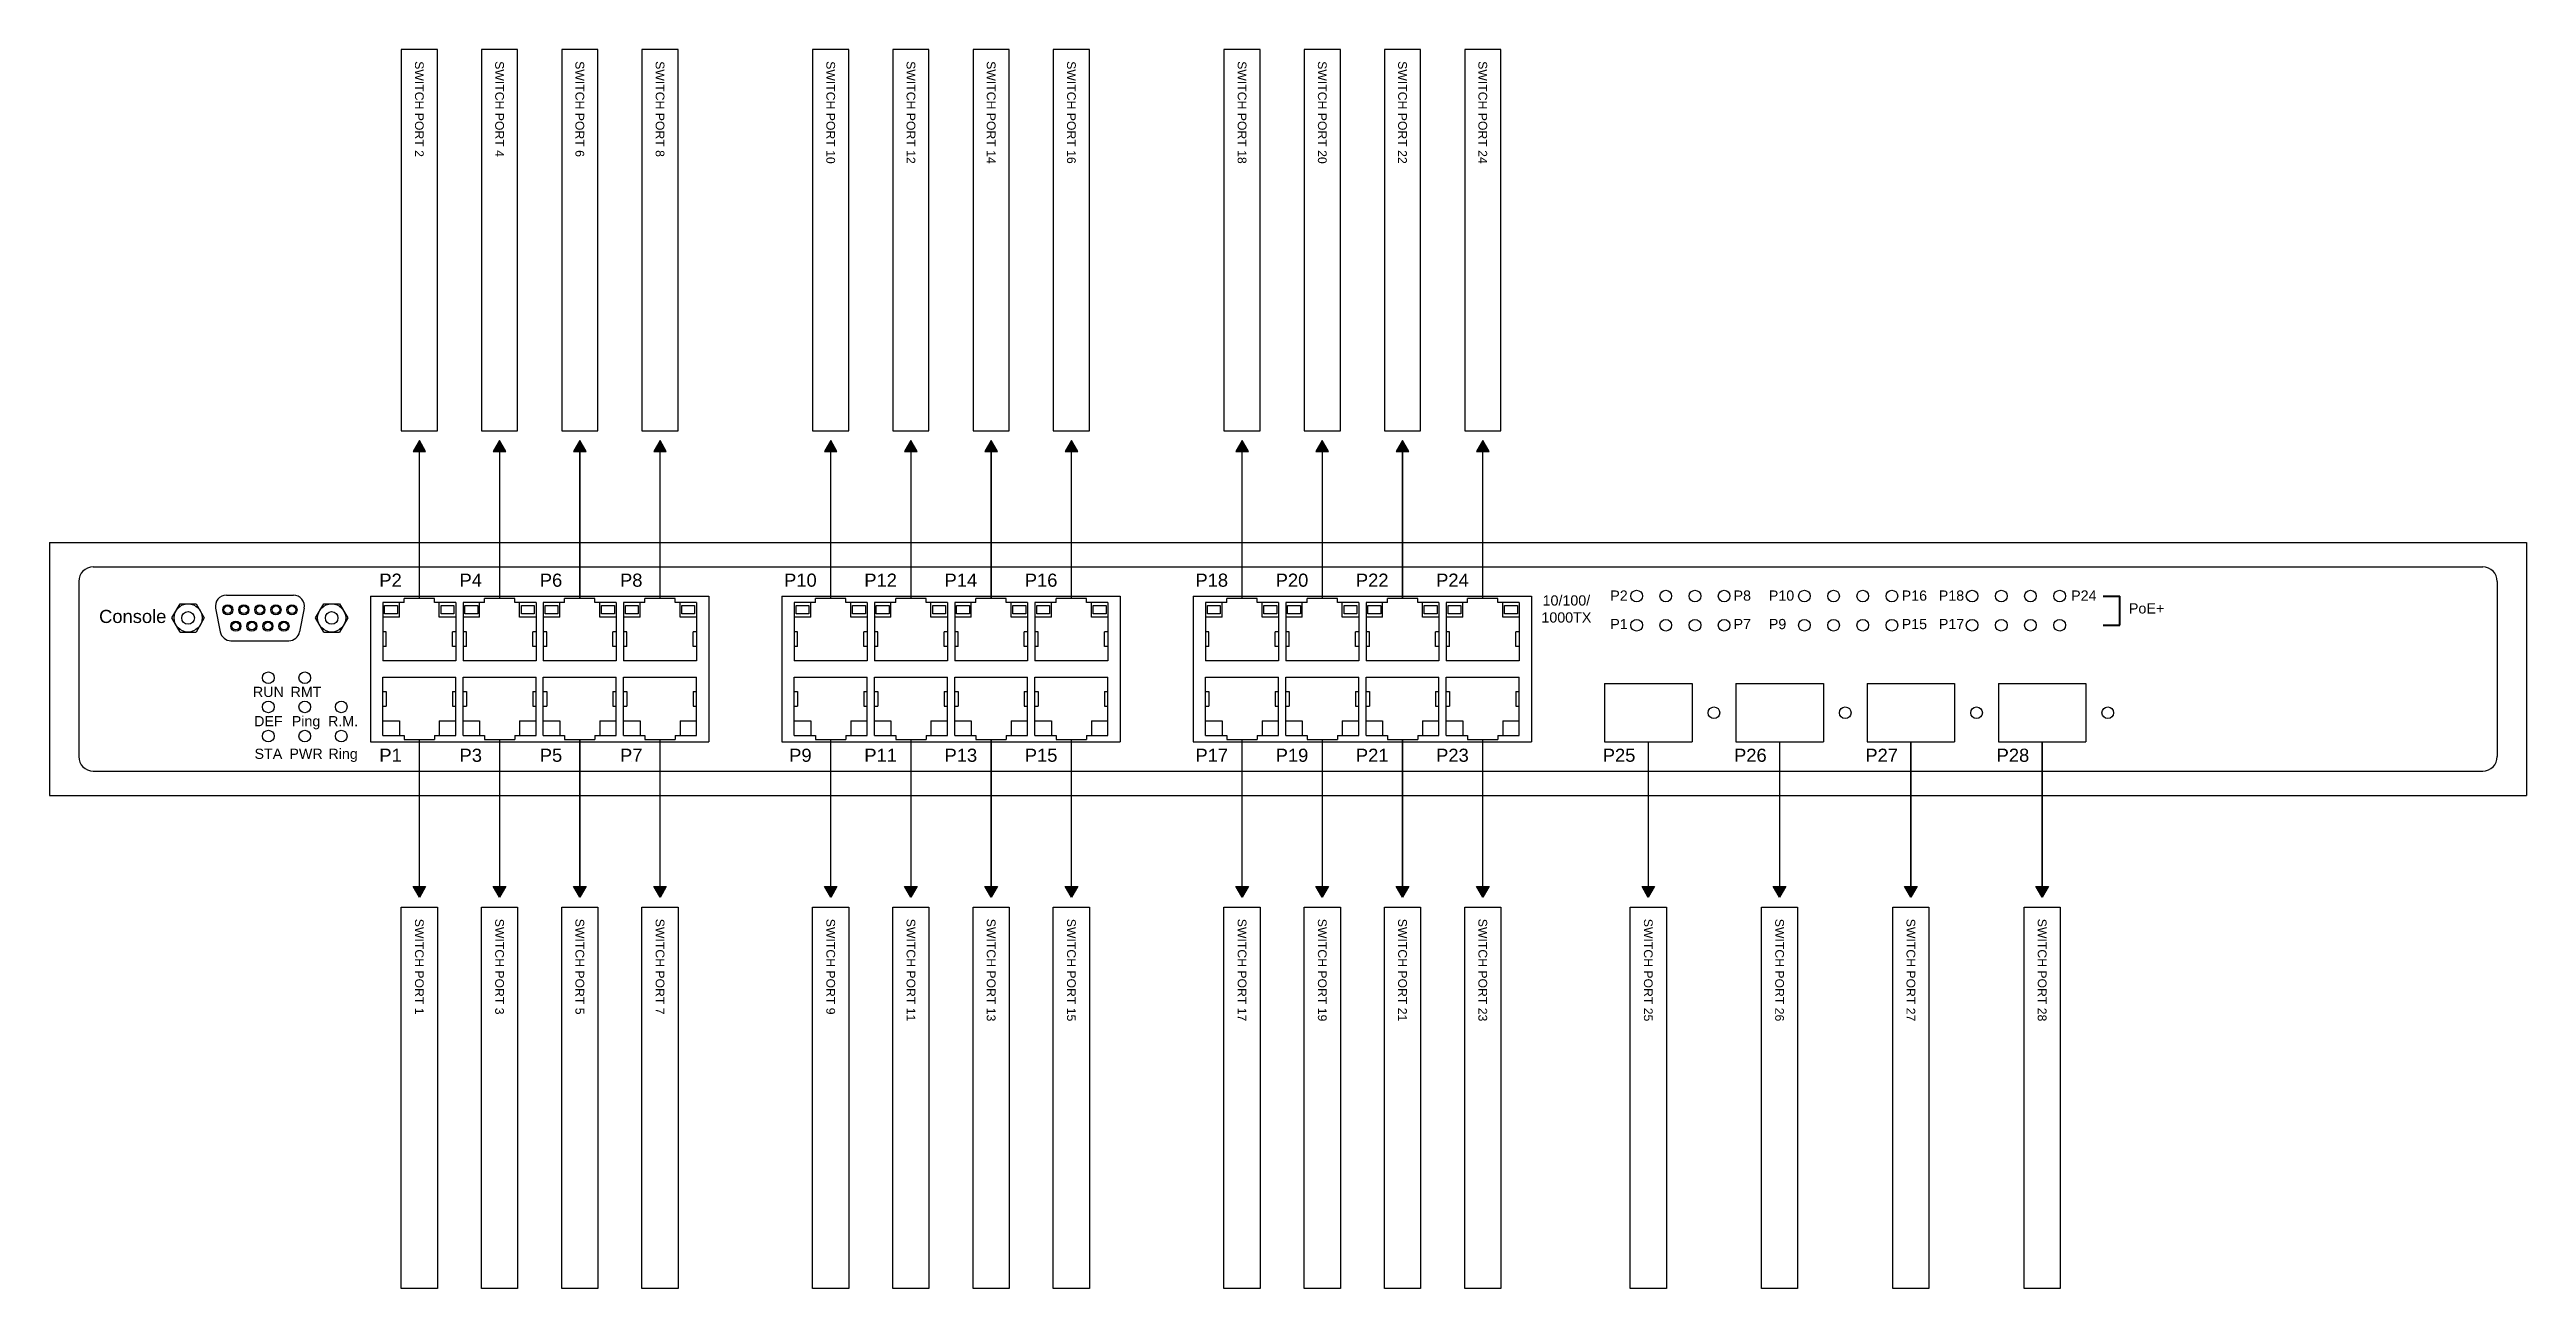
# Model space of a CAD drawing. Header units: millimetres. Extents: x 286127 to 413477, y -301140 to -237452.
import ezdxf
from ezdxf.enums import TextEntityAlignment as Align

# ---------------------------------------------------------------- set-up
doc = ezdxf.new("R2010")
doc.units = ezdxf.units.MM
doc.header["$LTSCALE"] = 12.5
doc.header["$MEASUREMENT"] = 0
doc.linetypes.add('HIDDEN', pattern=[0.375, 0.25, -0.125])
doc.layers.add('SILKSCREEN', color=7, linetype='Continuous')
doc.styles.add('SILKSCREEN', font='arial.ttf', dxfattribs={"height": 0.09})
doc.styles.get("Standard").update_dxf_attribs({"font": 'arial.ttf'})

# ---------------------------------------------------------------- blocks, each defined once
blk = doc.blocks.new('24-Port Switch')
h = blk.add_hatch(color=256)
h.dxf.hatch_style = 1
h.paths.add_polyline_path([(305140, -257553), (304816, -258114), (305463, -258114)])
h = blk.add_hatch(color=256)
h.dxf.hatch_style = 1
h.paths.add_polyline_path([(309265, -257553), (308941, -258114), (309588, -258114)])
h = blk.add_hatch(color=256)
h.dxf.hatch_style = 1
h.paths.add_polyline_path([(313390, -257553), (313066, -258114), (313713, -258114)])
h = blk.add_hatch(color=256)
h.dxf.hatch_style = 1
h.paths.add_polyline_path([(317515, -257553), (317191, -258114), (317838, -258114)])
h = blk.add_hatch(color=256)
h.dxf.hatch_style = 1
h.paths.add_polyline_path([(326290, -257553), (325966, -258114), (326613, -258114)])
h = blk.add_hatch(color=256)
h.dxf.hatch_style = 1
h.paths.add_polyline_path([(330415, -257553), (330091, -258114), (330738, -258114)])
h = blk.add_hatch(color=256)
h.dxf.hatch_style = 1
h.paths.add_polyline_path([(334540, -257553), (334216, -258114), (334863, -258114)])
h = blk.add_hatch(color=256)
h.dxf.hatch_style = 1
h.paths.add_polyline_path([(338665, -257553), (338341, -258114), (338988, -258114)])
h = blk.add_hatch(color=256)
h.dxf.hatch_style = 1
h.paths.add_polyline_path([(347440, -257553), (347116, -258114), (347763, -258114)])
h = blk.add_hatch(color=256)
h.dxf.hatch_style = 1
h.paths.add_polyline_path([(351565, -257553), (351241, -258114), (351888, -258114)])
h = blk.add_hatch(color=256)
h.dxf.hatch_style = 1
h.paths.add_polyline_path([(355690, -257553), (355366, -258114), (356013, -258114)])
h = blk.add_hatch(color=256)
h.dxf.hatch_style = 1
h.paths.add_polyline_path([(359815, -257553), (359491, -258114), (360138, -258114)])
h = blk.add_hatch(color=256)
h.dxf.hatch_style = 1
h.paths.add_polyline_path([(305140, -281039), (304816, -280478), (305463, -280478)])
h = blk.add_hatch(color=256)
h.dxf.hatch_style = 1
h.paths.add_polyline_path([(309265, -281039), (308941, -280478), (309588, -280478)])
h = blk.add_hatch(color=256)
h.dxf.hatch_style = 1
h.paths.add_polyline_path([(313390, -281039), (313066, -280478), (313713, -280478)])
h = blk.add_hatch(color=256)
h.dxf.hatch_style = 1
h.paths.add_polyline_path([(317515, -281039), (317191, -280478), (317838, -280478)])
h = blk.add_hatch(color=256)
h.dxf.hatch_style = 1
h.paths.add_polyline_path([(326290, -281039), (325966, -280478), (326613, -280478)])
h = blk.add_hatch(color=256)
h.dxf.hatch_style = 1
h.paths.add_polyline_path([(330415, -281039), (330091, -280478), (330738, -280478)])
h = blk.add_hatch(color=256)
h.dxf.hatch_style = 1
h.paths.add_polyline_path([(334540, -281039), (334216, -280478), (334863, -280478)])
h = blk.add_hatch(color=256)
h.dxf.hatch_style = 1
h.paths.add_polyline_path([(338665, -281039), (338341, -280478), (338988, -280478)])
h = blk.add_hatch(color=256)
h.dxf.hatch_style = 1
h.paths.add_polyline_path([(347440, -281039), (347116, -280478), (347763, -280478)])
h = blk.add_hatch(color=256)
h.dxf.hatch_style = 1
h.paths.add_polyline_path([(351565, -281039), (351241, -280478), (351888, -280478)])
h = blk.add_hatch(color=256)
h.dxf.hatch_style = 1
h.paths.add_polyline_path([(355690, -281039), (355366, -280478), (356013, -280478)])
h = blk.add_hatch(color=256)
h.dxf.hatch_style = 1
h.paths.add_polyline_path([(359815, -281039), (359491, -280478), (360138, -280478)])
h = blk.add_hatch(color=256)
h.dxf.hatch_style = 1
h.paths.add_polyline_path([(368327, -281039), (368003, -280478), (368651, -280478)])
h = blk.add_hatch(color=256)
h.dxf.hatch_style = 1
h.paths.add_polyline_path([(375077, -281039), (374753, -280478), (375401, -280478)])
h = blk.add_hatch(color=256)
h.dxf.hatch_style = 1
h.paths.add_polyline_path([(381827, -281039), (381503, -280478), (382151, -280478)])
h = blk.add_hatch(color=256)
h.dxf.hatch_style = 1
h.paths.add_polyline_path([(388577, -281039), (388253, -280478), (388901, -280478)])
for p, q in [((286127, -262801), (286127, -275791)), ((286127, -262801), (413477, -262801)), ((413477, -262801), (413477, -275791)), ((287627, -264796), (287627, -273796)), ((288377, -264046), (411227, -264046)), ((411977, -264796), (411977, -273796)), ((292419, -266671), (292842, -265948)), ((292842, -265948), (293663, -265948)), ((293663, -265948), (294085, -266671)), ((299799, -266671), (300222, -265948)), ((300222, -265948), (301043, -265948)), ((301043, -265948), (301465, -266671)), ((302627, -265546), (302627, -273046)), ((302627, -265546), (320027, -265546)), ((303265, -265883), (303265, -268883)), ((304360, -265883), (303265, -265883)), ((304112, -266633), (304112, -265883)), ((305920, -265666), (304360, -265666)), ((304360, -265883), (304360, -265666)), ((305920, -265883), (305920, -265666)), ((307015, -265883), (305920, -265883)), ((306167, -266633), (306167, -265883)), ((307015, -265883), (307015, -268883)), ((307390, -265883), (307390, -268883)), ((308485, -265883), (307390, -265883)), ((308237, -266633), (308237, -265883)), ((310045, -265666), (308485, -265666)), ((308485, -265883), (308485, -265666)), ((310045, -265883), (310045, -265666)), ((311140, -265883), (310045, -265883)), ((310292, -266633), (310292, -265883)), ((311140, -265883), (311140, -268883)), ((311515, -265883), (311515, -268883)), ((312610, -265883), (311515, -265883)), ((312362, -266633), (312362, -265883)), ((314170, -265666), (312610, -265666)), ((312610, -265883), (312610, -265666)), ((314170, -265883), (314170, -265666)), ((315265, -265883), (314170, -265883)), ((314417, -266633), (314417, -265883)), ((315265, -265883), (315265, -268883)), ((315640, -265883), (315640, -268883)), ((316735, -265883), (315640, -265883)), ((316487, -266633), (316487, -265883)), ((318295, -265666), (316735, -265666)), ((316735, -265883), (316735, -265666)), ((318295, -265883), (318295, -265666)), ((319390, -265883), (318295, -265883)), ((318542, -266633), (318542, -265883)), ((319390, -265883), (319390, -268883)), ((320027, -265546), (320027, -273046)), ((323777, -265546), (323777, -273046)), ((323777, -265546), (341177, -265546)), ((324415, -265883), (324415, -268883)), ((325510, -265883), (324415, -265883)), ((325262, -266633), (325262, -265883)), ((327070, -265666), (325510, -265666)), ((325510, -265883), (325510, -265666)), ((327070, -265883), (327070, -265666)), ((328165, -265883), (327070, -265883)), ((327317, -266633), (327317, -265883)), ((328165, -265883), (328165, -268883)), ((328540, -265883), (328540, -268883)), ((329635, -265883), (328540, -265883)), ((329387, -266633), (329387, -265883)), ((331195, -265666), (329635, -265666)), ((329635, -265883), (329635, -265666)), ((331195, -265883), (331195, -265666)), ((332290, -265883), (331195, -265883)), ((331442, -266633), (331442, -265883)), ((332290, -265883), (332290, -268883)), ((332665, -265883), (332665, -268883)), ((333760, -265883), (332665, -265883)), ((333512, -266633), (333512, -265883)), ((335320, -265666), (333760, -265666)), ((333760, -265883), (333760, -265666)), ((335320, -265883), (335320, -265666)), ((336415, -265883), (335320, -265883)), ((335567, -266633), (335567, -265883)), ((336415, -265883), (336415, -268883)), ((336790, -265883), (336790, -268883)), ((337885, -265883), (336790, -265883)), ((337637, -266633), (337637, -265883)), ((339445, -265666), (337885, -265666)), ((337885, -265883), (337885, -265666)), ((339445, -265883), (339445, -265666)), ((340540, -265883), (339445, -265883)), ((339692, -266633), (339692, -265883)), ((340540, -265883), (340540, -268883)), ((341177, -265546), (341177, -273046)), ((344927, -265546), (344927, -273046)), ((344927, -265546), (362327, -265546)), ((345565, -265883), (345565, -268883)), ((346660, -265883), (345565, -265883)), ((346412, -266633), (346412, -265883)), ((348220, -265666), (346660, -265666)), ((346660, -265883), (346660, -265666)), ((348220, -265883), (348220, -265666)), ((349315, -265883), (348220, -265883)), ((348467, -266633), (348467, -265883)), ((349315, -265883), (349315, -268883)), ((349690, -265883), (349690, -268883)), ((350785, -265883), (349690, -265883)), ((350537, -266633), (350537, -265883)), ((352345, -265666), (350785, -265666)), ((350785, -265883), (350785, -265666)), ((352345, -265883), (352345, -265666)), ((353440, -265883), (352345, -265883)), ((352592, -266633), (352592, -265883)), ((353440, -265883), (353440, -268883)), ((353815, -265883), (353815, -268883)), ((354910, -265883), (353815, -265883)), ((354662, -266633), (354662, -265883)), ((356470, -265666), (354910, -265666)), ((354910, -265883), (354910, -265666)), ((356470, -265883), (356470, -265666)), ((357565, -265883), (356470, -265883)), ((356717, -266633), (356717, -265883)), ((357565, -265883), (357565, -268883)), ((357940, -265883), (357940, -268883)), ((359035, -265883), (357940, -265883)), ((358787, -266633), (358787, -265883)), ((360595, -265666), (359035, -265666)), ((359035, -265883), (359035, -265666)), ((360595, -265883), (360595, -265666)), ((361690, -265883), (360595, -265883)), ((360842, -266633), (360842, -265883)), ((361690, -265883), (361690, -268883)), ((362327, -265546), (362327, -273046)), ((292842, -267394), (292419, -266671)), ((292842, -267394), (293663, -267394)), ((294085, -266671), (293663, -267394)), ((300222, -267394), (299799, -266671)), ((300222, -267394), (301043, -267394)), ((301465, -266671), (301043, -267394)), ((304112, -266633), (303265, -266633)), ((303437, -267383), (303265, -267383)), ((303437, -268133), (303437, -267383)), ((307015, -266633), (306167, -266633)), ((307015, -267383), (306842, -267383)), ((306842, -268133), (306842, -267383)), ((308237, -266633), (307390, -266633)), ((307562, -267383), (307390, -267383)), ((307562, -268133), (307562, -267383)), ((311140, -266633), (310292, -266633)), ((311140, -267383), (310967, -267383)), ((310967, -268133), (310967, -267383)), ((312362, -266633), (311515, -266633)), ((311687, -267383), (311515, -267383)), ((311687, -268133), (311687, -267383)), ((315265, -266633), (314417, -266633)), ((315265, -267383), (315092, -267383)), ((315092, -268133), (315092, -267383)), ((316487, -266633), (315640, -266633)), ((315812, -267383), (315640, -267383)), ((315812, -268133), (315812, -267383)), ((319390, -266633), (318542, -266633)), ((319390, -267383), (319217, -267383)), ((319217, -268133), (319217, -267383)), ((325262, -266633), (324415, -266633)), ((324587, -267383), (324415, -267383)), ((324587, -268133), (324587, -267383)), ((328165, -266633), (327317, -266633)), ((328165, -267383), (327992, -267383)), ((327992, -268133), (327992, -267383)), ((329387, -266633), (328540, -266633)), ((328712, -267383), (328540, -267383)), ((328712, -268133), (328712, -267383)), ((332290, -266633), (331442, -266633)), ((332290, -267383), (332117, -267383)), ((332117, -268133), (332117, -267383)), ((333512, -266633), (332665, -266633)), ((332837, -267383), (332665, -267383)), ((332837, -268133), (332837, -267383)), ((336415, -266633), (335567, -266633)), ((336415, -267383), (336242, -267383)), ((336242, -268133), (336242, -267383)), ((337637, -266633), (336790, -266633)), ((336962, -267383), (336790, -267383)), ((336962, -268133), (336962, -267383)), ((340540, -266633), (339692, -266633)), ((340540, -267383), (340367, -267383)), ((340367, -268133), (340367, -267383)), ((346412, -266633), (345565, -266633)), ((345737, -267383), (345565, -267383)), ((345737, -268133), (345737, -267383)), ((349315, -266633), (348467, -266633)), ((349315, -267383), (349142, -267383)), ((349142, -268133), (349142, -267383)), ((350537, -266633), (349690, -266633)), ((349862, -267383), (349690, -267383)), ((349862, -268133), (349862, -267383)), ((353440, -266633), (352592, -266633)), ((353440, -267383), (353267, -267383)), ((353267, -268133), (353267, -267383)), ((354662, -266633), (353815, -266633)), ((353987, -267383), (353815, -267383)), ((353987, -268133), (353987, -267383)), ((357565, -266633), (356717, -266633)), ((357565, -267383), (357392, -267383)), ((357392, -268133), (357392, -267383)), ((358787, -266633), (357940, -266633)), ((358112, -267383), (357940, -267383)), ((358112, -268133), (358112, -267383)), ((361690, -266633), (360842, -266633)), ((361690, -267383), (361517, -267383)), ((361517, -268133), (361517, -267383)), ((303437, -268133), (303265, -268133)), ((307015, -268133), (306842, -268133)), ((307562, -268133), (307390, -268133)), ((311140, -268133), (310967, -268133)), ((311687, -268133), (311515, -268133)), ((315265, -268133), (315092, -268133)), ((315812, -268133), (315640, -268133)), ((319390, -268133), (319217, -268133)), ((324587, -268133), (324415, -268133)), ((328165, -268133), (327992, -268133)), ((328712, -268133), (328540, -268133)), ((332290, -268133), (332117, -268133)), ((332837, -268133), (332665, -268133)), ((336415, -268133), (336242, -268133)), ((336962, -268133), (336790, -268133)), ((340540, -268133), (340367, -268133)), ((345737, -268133), (345565, -268133)), ((349315, -268133), (349142, -268133)), ((349862, -268133), (349690, -268133)), ((353440, -268133), (353267, -268133)), ((353987, -268133), (353815, -268133)), ((357565, -268133), (357392, -268133)), ((358112, -268133), (357940, -268133)), ((361690, -268133), (361517, -268133)), ((307015, -268883), (303265, -268883)), ((303265, -272708), (303265, -269708)), ((303265, -269708), (307015, -269708)), ((307015, -272708), (307015, -269708)), ((311140, -268883), (307390, -268883)), ((307390, -272708), (307390, -269708)), ((307390, -269708), (311140, -269708)), ((311140, -272708), (311140, -269708)), ((315265, -268883), (311515, -268883)), ((311515, -272708), (311515, -269708)), ((311515, -269708), (315265, -269708)), ((315265, -272708), (315265, -269708)), ((319390, -268883), (315640, -268883)), ((315640, -272708), (315640, -269708)), ((315640, -269708), (319390, -269708)), ((319390, -272708), (319390, -269708)), ((328165, -268883), (324415, -268883)), ((324415, -272708), (324415, -269708)), ((324415, -269708), (328165, -269708)), ((328165, -272708), (328165, -269708)), ((332290, -268883), (328540, -268883)), ((328540, -272708), (328540, -269708)), ((328540, -269708), (332290, -269708)), ((332290, -272708), (332290, -269708)), ((336415, -268883), (332665, -268883)), ((332665, -272708), (332665, -269708)), ((332665, -269708), (336415, -269708)), ((336415, -272708), (336415, -269708)), ((340540, -268883), (336790, -268883)), ((336790, -272708), (336790, -269708)), ((336790, -269708), (340540, -269708)), ((340540, -272708), (340540, -269708)), ((349315, -268883), (345565, -268883)), ((345565, -272708), (345565, -269708)), ((345565, -269708), (349315, -269708)), ((349315, -272708), (349315, -269708)), ((353440, -268883), (349690, -268883)), ((349690, -272708), (349690, -269708)), ((349690, -269708), (353440, -269708)), ((353440, -272708), (353440, -269708)), ((357565, -268883), (353815, -268883)), ((353815, -272708), (353815, -269708)), ((353815, -269708), (357565, -269708)), ((357565, -272708), (357565, -269708)), ((361690, -268883), (357940, -268883)), ((357940, -272708), (357940, -269708)), ((357940, -269708), (361690, -269708)), ((361690, -272708), (361690, -269708)), ((303265, -270458), (303437, -270458)), ((303265, -271208), (303437, -271208)), ((303437, -270458), (303437, -271208)), ((306842, -270458), (307015, -270458)), ((306842, -270458), (306842, -271208)), ((306842, -271208), (307015, -271208)), ((307390, -270458), (307562, -270458)), ((307390, -271208), (307562, -271208)), ((307562, -270458), (307562, -271208)), ((310967, -270458), (311140, -270458)), ((310967, -270458), (310967, -271208)), ((310967, -271208), (311140, -271208)), ((311515, -270458), (311687, -270458)), ((311515, -271208), (311687, -271208)), ((311687, -270458), (311687, -271208)), ((315092, -270458), (315265, -270458)), ((315092, -270458), (315092, -271208)), ((315092, -271208), (315265, -271208)), ((315640, -270458), (315812, -270458)), ((315640, -271208), (315812, -271208)), ((315812, -270458), (315812, -271208)), ((319217, -270458), (319390, -270458)), ((319217, -270458), (319217, -271208)), ((319217, -271208), (319390, -271208)), ((324415, -270458), (324587, -270458)), ((324415, -271208), (324587, -271208)), ((324587, -270458), (324587, -271208)), ((327992, -270458), (328165, -270458)), ((327992, -270458), (327992, -271208)), ((327992, -271208), (328165, -271208)), ((328540, -270458), (328712, -270458)), ((328540, -271208), (328712, -271208)), ((328712, -270458), (328712, -271208)), ((332117, -270458), (332290, -270458)), ((332117, -270458), (332117, -271208)), ((332117, -271208), (332290, -271208)), ((332665, -270458), (332837, -270458)), ((332665, -271208), (332837, -271208)), ((332837, -270458), (332837, -271208)), ((336242, -270458), (336415, -270458)), ((336242, -270458), (336242, -271208)), ((336242, -271208), (336415, -271208)), ((336790, -270458), (336962, -270458)), ((336790, -271208), (336962, -271208)), ((336962, -270458), (336962, -271208)), ((340367, -270458), (340540, -270458)), ((340367, -270458), (340367, -271208)), ((340367, -271208), (340540, -271208)), ((345565, -270458), (345737, -270458)), ((345565, -271208), (345737, -271208)), ((345737, -270458), (345737, -271208)), ((349142, -270458), (349315, -270458)), ((349142, -270458), (349142, -271208)), ((349142, -271208), (349315, -271208)), ((349690, -270458), (349862, -270458)), ((349690, -271208), (349862, -271208)), ((349862, -270458), (349862, -271208)), ((353267, -270458), (353440, -270458)), ((353267, -270458), (353267, -271208)), ((353267, -271208), (353440, -271208)), ((353815, -270458), (353987, -270458)), ((353815, -271208), (353987, -271208)), ((353987, -270458), (353987, -271208)), ((357392, -270458), (357565, -270458)), ((357392, -270458), (357392, -271208)), ((357392, -271208), (357565, -271208)), ((357940, -270458), (358112, -270458)), ((357940, -271208), (358112, -271208)), ((358112, -270458), (358112, -271208)), ((361517, -270458), (361690, -270458)), ((361517, -270458), (361517, -271208)), ((361517, -271208), (361690, -271208)), ((366077, -270046), (366077, -273046)), ((366077, -270046), (370577, -270046)), ((370577, -270046), (370577, -273046)), ((372827, -270046), (372827, -273046)), ((372827, -270046), (377327, -270046)), ((377327, -270046), (377327, -273046)), ((379577, -270046), (379577, -273046)), ((379577, -270046), (384077, -270046)), ((384077, -270046), (384077, -273046)), ((386327, -270046), (386327, -273046)), ((386327, -270046), (390827, -270046)), ((390827, -270046), (390827, -273046)), ((303265, -271958), (304112, -271958)), ((304112, -271958), (304112, -272708)), ((306167, -271958), (307015, -271958)), ((306167, -271958), (306167, -272708)), ((307390, -271958), (308237, -271958)), ((308237, -271958), (308237, -272708)), ((310292, -271958), (311140, -271958)), ((310292, -271958), (310292, -272708)), ((311515, -271958), (312362, -271958)), ((312362, -271958), (312362, -272708)), ((314417, -271958), (315265, -271958)), ((314417, -271958), (314417, -272708)), ((315640, -271958), (316487, -271958)), ((316487, -271958), (316487, -272708)), ((318542, -271958), (319390, -271958)), ((318542, -271958), (318542, -272708)), ((324415, -271958), (325262, -271958)), ((325262, -271958), (325262, -272708)), ((327317, -271958), (328165, -271958)), ((327317, -271958), (327317, -272708)), ((328540, -271958), (329387, -271958)), ((329387, -271958), (329387, -272708)), ((331442, -271958), (332290, -271958)), ((331442, -271958), (331442, -272708)), ((332665, -271958), (333512, -271958)), ((333512, -271958), (333512, -272708)), ((335567, -271958), (336415, -271958)), ((335567, -271958), (335567, -272708)), ((336790, -271958), (337637, -271958)), ((337637, -271958), (337637, -272708)), ((339692, -271958), (340540, -271958)), ((339692, -271958), (339692, -272708)), ((345565, -271958), (346412, -271958)), ((346412, -271958), (346412, -272708)), ((348467, -271958), (349315, -271958)), ((348467, -271958), (348467, -272708)), ((349690, -271958), (350537, -271958)), ((350537, -271958), (350537, -272708)), ((352592, -271958), (353440, -271958)), ((352592, -271958), (352592, -272708)), ((353815, -271958), (354662, -271958)), ((354662, -271958), (354662, -272708)), ((356717, -271958), (357565, -271958)), ((356717, -271958), (356717, -272708)), ((357940, -271958), (358787, -271958)), ((358787, -271958), (358787, -272708)), ((360842, -271958), (361690, -271958)), ((360842, -271958), (360842, -272708)), ((302627, -273046), (320027, -273046)), ((303265, -272708), (304360, -272708)), ((304360, -272708), (304360, -272926)), ((304360, -272926), (305920, -272926)), ((305920, -272708), (307015, -272708)), ((305920, -272708), (305920, -272926)), ((307390, -272708), (308485, -272708)), ((308485, -272708), (308485, -272926)), ((308485, -272926), (310045, -272926)), ((310045, -272708), (311140, -272708)), ((310045, -272708), (310045, -272926)), ((311515, -272708), (312610, -272708)), ((312610, -272708), (312610, -272926)), ((312610, -272926), (314170, -272926)), ((314170, -272708), (315265, -272708)), ((314170, -272708), (314170, -272926)), ((315640, -272708), (316735, -272708)), ((316735, -272708), (316735, -272926)), ((316735, -272926), (318295, -272926)), ((318295, -272708), (319390, -272708)), ((318295, -272708), (318295, -272926)), ((323777, -273046), (341177, -273046)), ((324415, -272708), (325510, -272708)), ((325510, -272708), (325510, -272926)), ((325510, -272926), (327070, -272926)), ((327070, -272708), (328165, -272708)), ((327070, -272708), (327070, -272926)), ((328540, -272708), (329635, -272708)), ((329635, -272708), (329635, -272926)), ((329635, -272926), (331195, -272926)), ((331195, -272708), (332290, -272708)), ((331195, -272708), (331195, -272926)), ((332665, -272708), (333760, -272708)), ((333760, -272708), (333760, -272926)), ((333760, -272926), (335320, -272926)), ((335320, -272708), (336415, -272708)), ((335320, -272708), (335320, -272926)), ((336790, -272708), (337885, -272708)), ((337885, -272708), (337885, -272926)), ((337885, -272926), (339445, -272926)), ((339445, -272708), (340540, -272708)), ((339445, -272708), (339445, -272926)), ((344927, -273046), (362327, -273046)), ((345565, -272708), (346660, -272708)), ((346660, -272708), (346660, -272926)), ((346660, -272926), (348220, -272926)), ((348220, -272708), (349315, -272708)), ((348220, -272708), (348220, -272926)), ((349690, -272708), (350785, -272708)), ((350785, -272708), (350785, -272926)), ((350785, -272926), (352345, -272926)), ((352345, -272708), (353440, -272708)), ((352345, -272708), (352345, -272926)), ((353815, -272708), (354910, -272708)), ((354910, -272708), (354910, -272926)), ((354910, -272926), (356470, -272926)), ((356470, -272708), (357565, -272708)), ((356470, -272708), (356470, -272926)), ((357940, -272708), (359035, -272708)), ((359035, -272708), (359035, -272926)), ((359035, -272926), (360595, -272926)), ((360595, -272708), (361690, -272708)), ((360595, -272708), (360595, -272926)), ((366077, -273046), (370577, -273046)), ((372827, -273046), (377327, -273046)), ((379577, -273046), (384077, -273046)), ((386327, -273046), (390827, -273046)), ((288377, -274546), (411227, -274546)), ((316031, -274032), (316031, -274032)), ((337181, -274032), (337181, -274032)), ((358331, -274032), (358331, -274032)), ((286127, -275791), (413477, -275791))]:
    blk.add_line(p, q)
at = {"lineweight": 40}
for p, q in [((391720, -265546), (392577, -265546)), ((392577, -267046), (392577, -265546)), ((391720, -267046), (392577, -267046))]:
    blk.add_line(p, q, dxfattribs=at)
for points in [[(306068, -257053), (306068, -237452), (304211, -237452), (304211, -257053)], [(310193, -257053), (310193, -237452), (308336, -237452), (308336, -257053)], [(314318, -257053), (314318, -237452), (312461, -237452), (312461, -257053)], [(318443, -257053), (318443, -237452), (316586, -237452), (316586, -257053)], [(327218, -257053), (327218, -237452), (325361, -237452), (325361, -257053)], [(331343, -257053), (331343, -237452), (329486, -237452), (329486, -257053)], [(335468, -257053), (335468, -237452), (333611, -237452), (333611, -257053)], [(339593, -257053), (339593, -237452), (337736, -237452), (337736, -257053)], [(348368, -257053), (348368, -237452), (346511, -237452), (346511, -257053)], [(352493, -257053), (352493, -237452), (350636, -237452), (350636, -257053)], [(356618, -257053), (356618, -237452), (354761, -237452), (354761, -257053)], [(360743, -257053), (360743, -237452), (358886, -237452), (358886, -257053)], [(305140, -257553), (304816, -258114), (305463, -258114)], [(309265, -257553), (308941, -258114), (309588, -258114)], [(313390, -257553), (313066, -258114), (313713, -258114)], [(317515, -257553), (317191, -258114), (317838, -258114)], [(326290, -257553), (325966, -258114), (326613, -258114)], [(330415, -257553), (330091, -258114), (330738, -258114)], [(334540, -257553), (334216, -258114), (334863, -258114)], [(338665, -257553), (338341, -258114), (338988, -258114)], [(347440, -257553), (347116, -258114), (347763, -258114)], [(351565, -257553), (351241, -258114), (351888, -258114)], [(355690, -257553), (355366, -258114), (356013, -258114)], [(359815, -257553), (359491, -258114), (360138, -258114)], [(303357, -266031), (304018, -266031), (304018, -266459), (303357, -266459)], [(306260, -266031), (306921, -266031), (306921, -266459), (306260, -266459)], [(307482, -266031), (308143, -266031), (308143, -266459), (307482, -266459)], [(310385, -266031), (311046, -266031), (311046, -266459), (310385, -266459)], [(311607, -266031), (312268, -266031), (312268, -266459), (311607, -266459)], [(314510, -266031), (315171, -266031), (315171, -266459), (314510, -266459)], [(315732, -266031), (316393, -266031), (316393, -266459), (315732, -266459)], [(318635, -266031), (319296, -266031), (319296, -266459), (318635, -266459)], [(324507, -266031), (325168, -266031), (325168, -266459), (324507, -266459)], [(327410, -266031), (328071, -266031), (328071, -266459), (327410, -266459)], [(328632, -266031), (329293, -266031), (329293, -266459), (328632, -266459)], [(331535, -266031), (332196, -266031), (332196, -266459), (331535, -266459)], [(332757, -266031), (333418, -266031), (333418, -266459), (332757, -266459)], [(335660, -266031), (336321, -266031), (336321, -266459), (335660, -266459)], [(336882, -266031), (337543, -266031), (337543, -266459), (336882, -266459)], [(339785, -266031), (340446, -266031), (340446, -266459), (339785, -266459)], [(345657, -266031), (346318, -266031), (346318, -266459), (345657, -266459)], [(348560, -266031), (349221, -266031), (349221, -266459), (348560, -266459)], [(349782, -266031), (350443, -266031), (350443, -266459), (349782, -266459)], [(352685, -266031), (353346, -266031), (353346, -266459), (352685, -266459)], [(353907, -266031), (354568, -266031), (354568, -266459), (353907, -266459)], [(356810, -266031), (357471, -266031), (357471, -266459), (356810, -266459)], [(358032, -266031), (358693, -266031), (358693, -266459), (358032, -266459)], [(360935, -266031), (361596, -266031), (361596, -266459), (360935, -266459)], [(305140, -281039), (304816, -280478), (305463, -280478)], [(309265, -281039), (308941, -280478), (309588, -280478)], [(313390, -281039), (313066, -280478), (313713, -280478)], [(317515, -281039), (317191, -280478), (317838, -280478)], [(326290, -281039), (325966, -280478), (326613, -280478)], [(330415, -281039), (330091, -280478), (330738, -280478)], [(334540, -281039), (334216, -280478), (334863, -280478)], [(338665, -281039), (338341, -280478), (338988, -280478)], [(347440, -281039), (347116, -280478), (347763, -280478)], [(351565, -281039), (351241, -280478), (351888, -280478)], [(355690, -281039), (355366, -280478), (356013, -280478)], [(359815, -281039), (359491, -280478), (360138, -280478)], [(368327, -281039), (368003, -280478), (368651, -280478)], [(375077, -281039), (374753, -280478), (375401, -280478)], [(381827, -281039), (381503, -280478), (382151, -280478)], [(388577, -281039), (388253, -280478), (388901, -280478)], [(306068, -281539), (306068, -301140), (304211, -301140), (304211, -281539)], [(310193, -281539), (310193, -301140), (308336, -301140), (308336, -281539)], [(314318, -281539), (314318, -301140), (312461, -301140), (312461, -281539)], [(318443, -281539), (318443, -301140), (316586, -301140), (316586, -281539)], [(327218, -281539), (327218, -301140), (325361, -301140), (325361, -281539)], [(331343, -281539), (331343, -301140), (329486, -301140), (329486, -281539)], [(335468, -281539), (335468, -301140), (333611, -301140), (333611, -281539)], [(339593, -281539), (339593, -301140), (337736, -301140), (337736, -281539)], [(348368, -281539), (348368, -301140), (346511, -301140), (346511, -281539)], [(352493, -281539), (352493, -301140), (350636, -301140), (350636, -281539)], [(356618, -281539), (356618, -301140), (354761, -301140), (354761, -281539)], [(360743, -281539), (360743, -301140), (358886, -301140), (358886, -281539)], [(369256, -281539), (369256, -301140), (367398, -301140), (367398, -281539)], [(376006, -281539), (376006, -301140), (374148, -301140), (374148, -281539)], [(382756, -281539), (382756, -301140), (380898, -301140), (380898, -281539)], [(389506, -281539), (389506, -301140), (387648, -301140), (387648, -281539)]]:
    blk.add_lwpolyline(points, close=True)
at = {"linetype": 'HIDDEN', "const_width": 75}
for points in [[(305140, -265666), (305140, -258114)], [(309265, -265666), (309265, -258114)], [(313390, -265666), (313390, -258114)], [(317515, -265666), (317515, -258114)], [(326290, -265666), (326290, -258114)], [(330415, -265666), (330415, -258114)], [(334540, -265666), (334540, -258114)], [(338665, -265666), (338665, -258114)], [(347440, -265666), (347440, -258114)], [(351565, -265666), (351565, -258114)], [(355690, -265666), (355690, -258114)], [(359815, -265666), (359815, -258114)], [(305140, -272926), (305140, -280478)], [(309265, -272926), (309265, -280478)], [(313390, -272926), (313390, -280478)], [(317515, -272926), (317515, -280478)], [(326290, -272926), (326290, -280478)], [(330415, -272926), (330415, -280478)], [(334540, -272926), (334540, -280478)], [(338665, -272926), (338665, -280478)], [(347440, -272926), (347440, -280478)], [(351565, -272926), (351565, -280478)], [(355690, -272926), (355690, -280478)], [(359815, -272926), (359815, -280478)], [(368327, -273046), (368327, -280478)], [(375077, -273046), (375077, -280478)], [(381827, -273046), (381827, -280478)], [(388577, -273046), (388577, -280478)]]:
    blk.add_lwpolyline(points, dxfattribs=at)
for centre, radius in [((293252, -266671), 723), ((300632, -266671), 723), ((367727, -265546), 300), ((369227, -265546), 300), ((370727, -265546), 300), ((372227, -265546), 300), ((376352, -265546), 300), ((377852, -265546), 300), ((379352, -265546), 300), ((380852, -265546), 300), ((384977, -265546), 300), ((386477, -265546), 300), ((387977, -265546), 300), ((389477, -265546), 300), ((293252, -266671), 324), ((300632, -266671), 324), ((367727, -267046), 300), ((369227, -267046), 300), ((370727, -267046), 300), ((372227, -267046), 300), ((376352, -267046), 300), ((377852, -267046), 300), ((379352, -267046), 300), ((380852, -267046), 300), ((384977, -267046), 300), ((386477, -267046), 300), ((387977, -267046), 300), ((389477, -267046), 300), ((297377, -269746), 300), ((299252, -269746), 300), ((297377, -271246), 300), ((299252, -271246), 300), ((301127, -271246), 300), ((371702, -271546), 300), ((378452, -271546), 300), ((385202, -271546), 300), ((391952, -271546), 300), ((297377, -272746), 300), ((299252, -272746), 300), ((301127, -272746), 300)]:
    blk.add_circle(centre, radius)
for centre, start, end in [((288377, -264796), 90, 180), ((411227, -264796), 0, 90), ((288377, -273796), 180, 270), ((411227, -273796), 270, 0)]:
    blk.add_arc(centre, 750, start, end)
at = {"layer": 'SILKSCREEN'}
for p, q in [((295218, -265501), (298666, -265501)), ((294666, -266171), (294903, -267386)), ((299218, -266171), (298981, -267386)), ((295455, -267841), (298429, -267841))]:
    blk.add_line(p, q, dxfattribs=at)
for centre, radius in [((295292, -266251), 261), ((295292, -266251), 197), ((296117, -266251), 261), ((296117, -266251), 197), ((296942, -266251), 261), ((296942, -266251), 197), ((297767, -266251), 261), ((297767, -266251), 197), ((298592, -266251), 261), ((298592, -266251), 197), ((295705, -267091), 261), ((295705, -267091), 197), ((296530, -267091), 261), ((296530, -267091), 197), ((297355, -267091), 261), ((297355, -267091), 197), ((298180, -267091), 261), ((298180, -267091), 197)]:
    blk.add_circle(centre, radius, dxfattribs=at)
for centre, start, end in [((295218, -266063), 90, 191.06251), ((298666, -266063), 348.93749, 90), ((295455, -267278), 191.06251, 270), ((298429, -267278), 270, 348.93749)]:
    blk.add_arc(centre, 562, start, end, dxfattribs=at)
for tag, p in [('SWITCH_PORT_2', (305140, -238049)), ('SWITCH_PORT_4', (309265, -238049)), ('SWITCH_PORT_6', (313390, -238049)), ('SWITCH_PORT_8', (317515, -238049)), ('SWITCH_PORT_10', (326290, -238049)), ('SWITCH_PORT_12', (330415, -238049)), ('SWITCH_PORT_14', (334540, -238049)), ('SWITCH_PORT_16', (338665, -238049)), ('SWITCH_PORT_18', (347440, -238049)), ('SWITCH_PORT_20', (351565, -238049)), ('SWITCH_PORT_22', (355690, -238049)), ('SWITCH_PORT_24', (359815, -238049)), ('SWITCH_PORT_1', (305140, -282136)), ('SWITCH_PORT_3', (309265, -282136)), ('SWITCH_PORT_5', (313390, -282136)), ('SWITCH_PORT_7', (317515, -282136)), ('SWITCH_PORT_9', (326290, -282136)), ('SWITCH_PORT_11', (330415, -282136)), ('SWITCH_PORT_13', (334540, -282136)), ('SWITCH_PORT_15', (338665, -282136)), ('SWITCH_PORT_17', (347440, -282136)), ('SWITCH_PORT_19', (351565, -282136)), ('SWITCH_PORT_21', (355690, -282136)), ('SWITCH_PORT_23', (359815, -282136)), ('SWITCH_PORT_25', (368327, -282136)), ('SWITCH_PORT_26', (375077, -282136)), ('SWITCH_PORT_27', (381827, -282136)), ('SWITCH_PORT_28', (388577, -282136))]:
    blk.add_attdef(tag, text='', height=450, rotation=270).set_placement(p, align=Align.MIDDLE_LEFT)
at = {"layer": 'SILKSCREEN', "width": 4199.28, "style": 'SILKSCREEN'}
for s, insert, char_height, attachment_point in [('P2', (303083, -264392), 675, 1), ('P4', (307208, -264392), 675, 1), ('P6', (311333, -264392), 675, 1), ('P8', (315458, -264392), 675, 1), ('P10', (324732, -264392), 675, 2), ('P12', (328857, -264392), 675, 2), ('P14', (332982, -264392), 675, 2), ('P16', (337107, -264392), 675, 2), ('P18', (345882, -264392), 675, 2), ('P20', (350007, -264392), 675, 2), ('P22', (354132, -264392), 675, 2), ('P24', (358257, -264392), 675, 2), ('10/100/\\P1000TX', (364115, -265509), 525, 2), ('P2', (366820, -265259), 525, 2), ('P8', (373160, -265259), 525, 2), ('P10', (375176, -265259), 525, 2), ('P16', (382006, -265259), 525, 2), ('P18', (383914, -265259), 525, 2), ('P24', (390720, -265259), 525, 2), ('PoE+', (393945, -265918), 525, 2), ('Console', (290405, -266256), 675, 2), ('P1', (366820, -266723), 525, 2), ('P7', (373160, -266723), 525, 2), ('P9', (374972, -266723), 525, 2), ('P15', (382006, -266723), 525, 2), ('P17', (383917, -266723), 525, 2), ('RUN', (297380, -270209), 525, 2), ('RMT', (299315, -270209), 525, 2), ('DEF', (297380, -271715), 525, 2), ('Ping', (299315, -271715), 525, 2), ('R.M.', (301220, -271715), 525, 2), ('STA', (297380, -273392), 525, 2), ('PWR', (299315, -273392), 525, 2), ('Ring', (301220, -273392), 525, 2), ('P1', (303083, -273392), 675, 1), ('P3', (307208, -273392), 675, 1), ('P5', (311333, -273392), 675, 1), ('P7', (315458, -273392), 675, 1), ('P9', (324732, -273392), 675, 2), ('P11', (328857, -273392), 675, 2), ('P13', (332982, -273392), 675, 2), ('P15', (337107, -273392), 675, 2), ('P17', (345882, -273392), 675, 2), ('P19', (350007, -273392), 675, 2), ('P21', (354132, -273392), 675, 2), ('P23', (358257, -273392), 675, 2), ('P25', (366824, -273392), 675, 2), ('P26', (373574, -273392), 675, 2), ('P27', (380324, -273392), 675, 2), ('P28', (387074, -273392), 675, 2)]:
    blk.add_mtext(s, dxfattribs=dict(at, insert=insert, char_height=char_height, attachment_point=attachment_point))

msp = doc.modelspace()

# ---------------------------------------------------------------- block references
msp.add_blockref('24-Port Switch', (0, 0)).add_auto_attribs({'SWITCH_PORT_24': 'SWITCH PORT 24', 'SWITCH_PORT_22': 'SWITCH PORT 22', 'SWITCH_PORT_20': 'SWITCH PORT 20', 'SWITCH_PORT_18': 'SWITCH PORT 18', 'SWITCH_PORT_16': 'SWITCH PORT 16', 'SWITCH_PORT_14': 'SWITCH PORT 14', 'SWITCH_PORT_12': 'SWITCH PORT 12', 'SWITCH_PORT_10': 'SWITCH PORT 10', 'SWITCH_PORT_8': 'SWITCH PORT 8', 'SWITCH_PORT_6': 'SWITCH PORT 6', 'SWITCH_PORT_4': 'SWITCH PORT 4', 'SWITCH_PORT_2': 'SWITCH PORT 2', 'SWITCH_PORT_28': 'SWITCH PORT 28', 'SWITCH_PORT_27': 'SWITCH PORT 27', 'SWITCH_PORT_26': 'SWITCH PORT 26', 'SWITCH_PORT_25': 'SWITCH PORT 25', 'SWITCH_PORT_23': 'SWITCH PORT 23', 'SWITCH_PORT_21': 'SWITCH PORT 21', 'SWITCH_PORT_19': 'SWITCH PORT 19', 'SWITCH_PORT_17': 'SWITCH PORT 17', 'SWITCH_PORT_15': 'SWITCH PORT 15', 'SWITCH_PORT_13': 'SWITCH PORT 13', 'SWITCH_PORT_11': 'SWITCH PORT 11', 'SWITCH_PORT_9': 'SWITCH PORT 9', 'SWITCH_PORT_7': 'SWITCH PORT 7', 'SWITCH_PORT_5': 'SWITCH PORT 5', 'SWITCH_PORT_3': 'SWITCH PORT 3', 'SWITCH_PORT_1': 'SWITCH PORT 1'})

doc.saveas('drawing.dxf')
